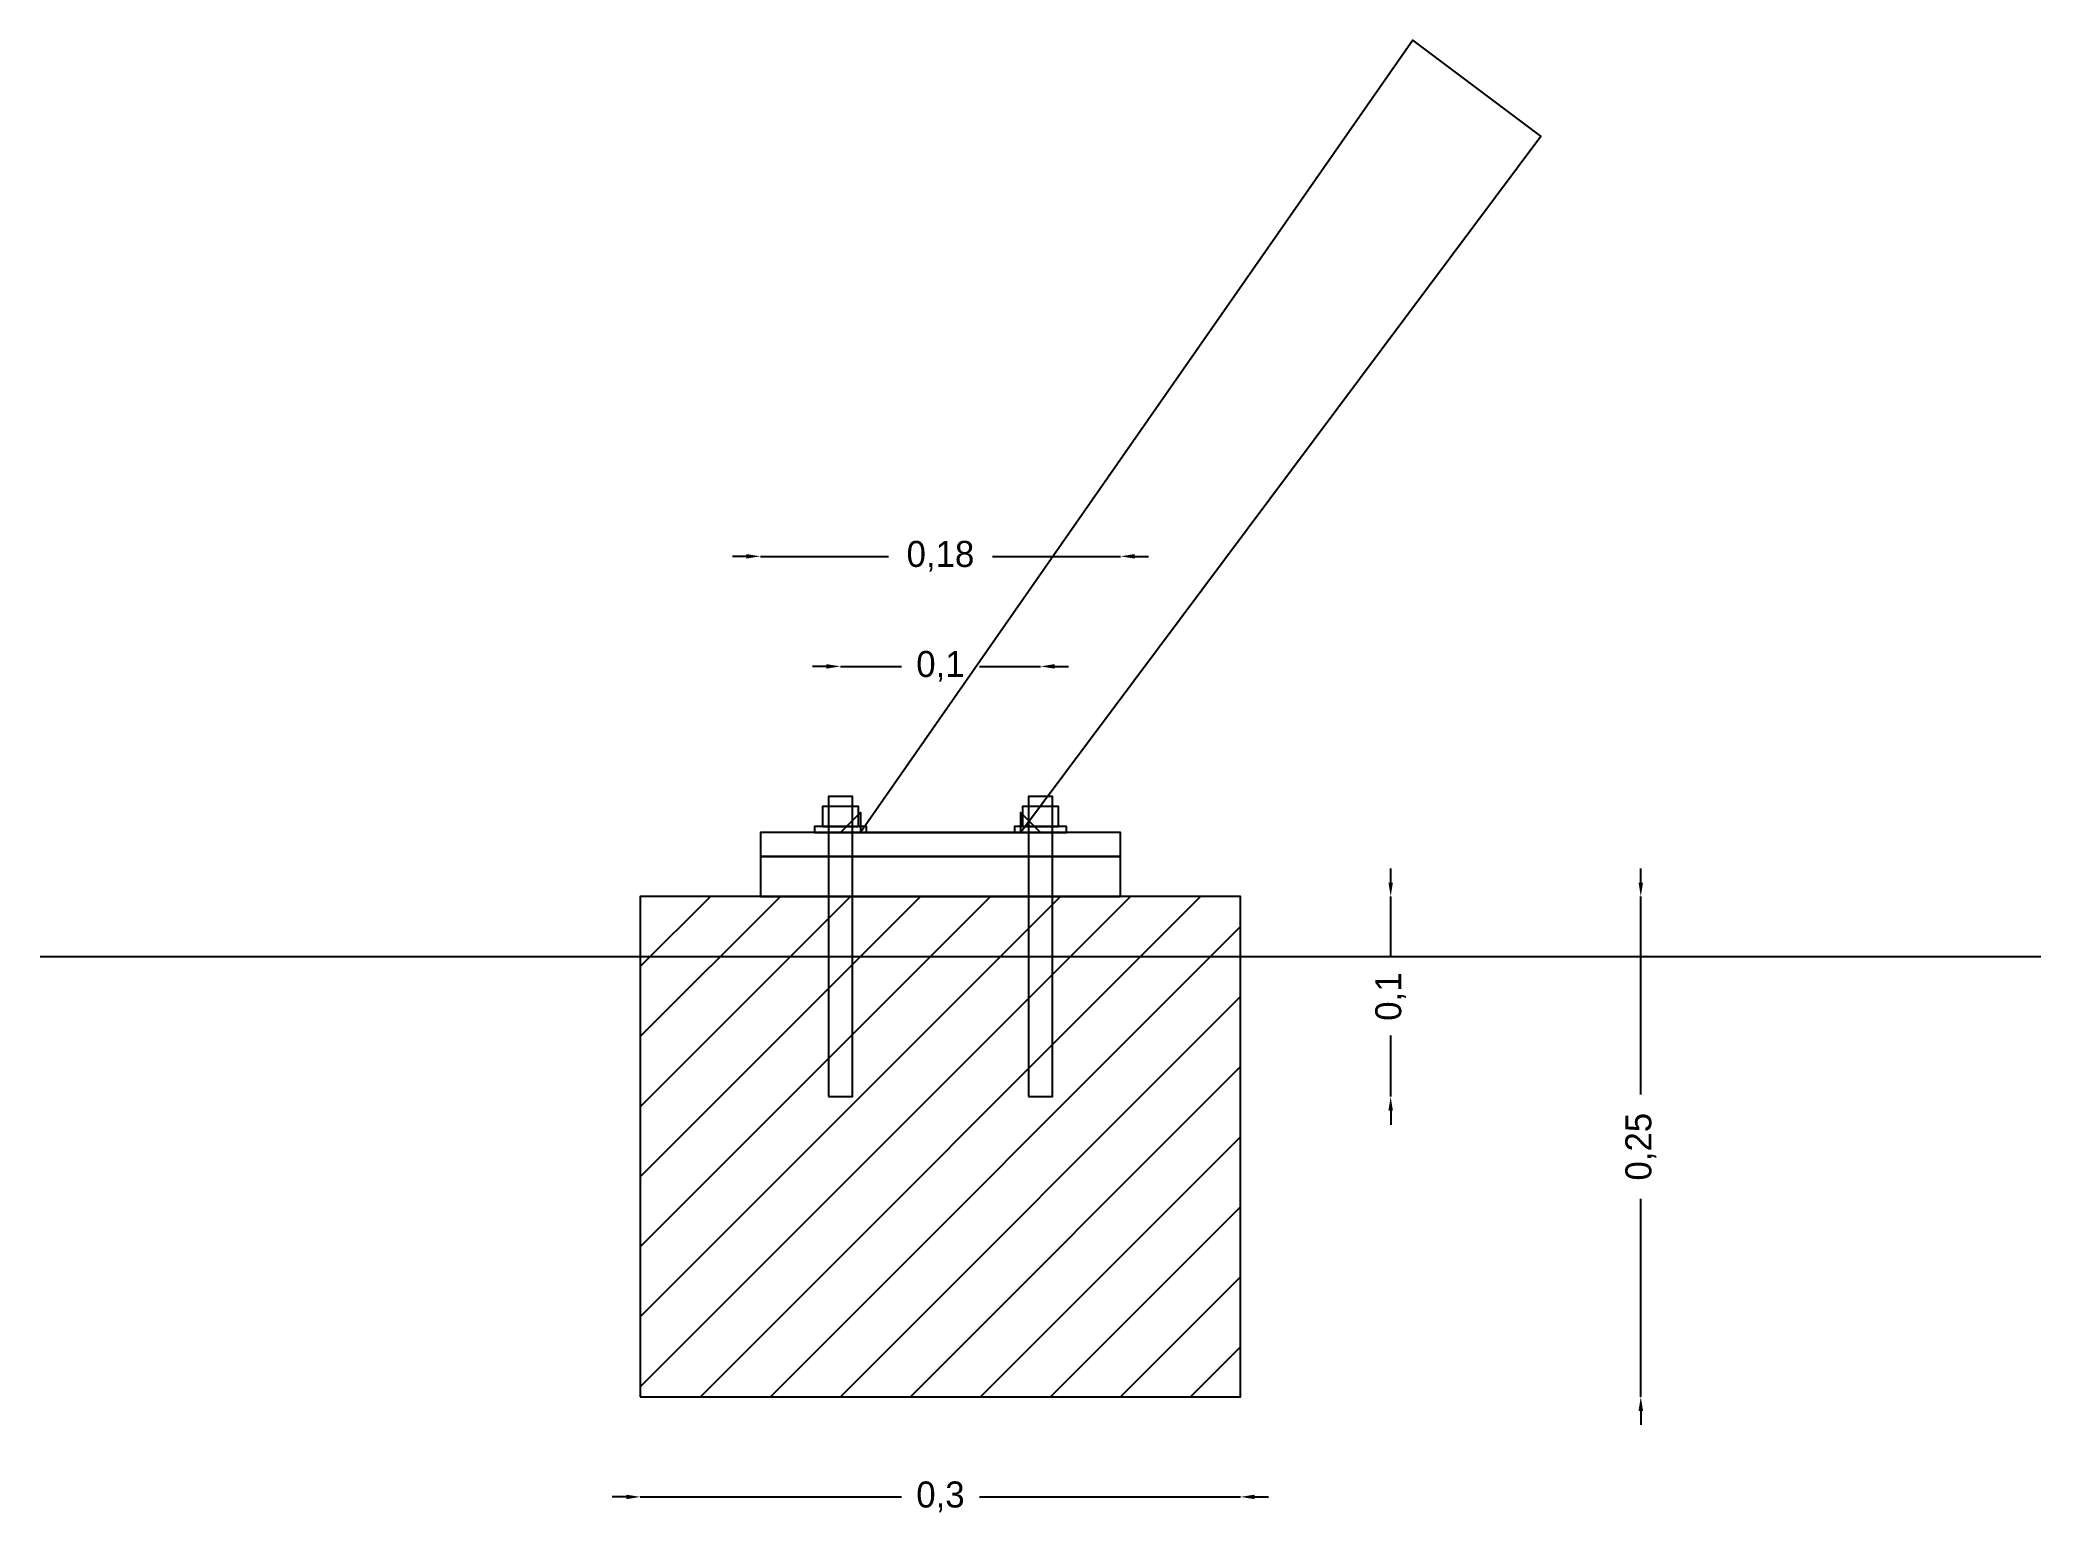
# Model space of a CAD drawing. Header units: metres. Extents: x 0.1 to 10.9, y 0 to 1.2.
# Drawn here: x 0.06 to 1.06, y -0.009 to 0.728 of the extents above.
import ezdxf

# ---------------------------------------------------------------- set-up
doc = ezdxf.new("R2010")
doc.units = ezdxf.units.M
for name, color, linetype in [('COTAS', 4, 'Continuous'), ('G_MEDIDO', 8, 'Continuous'), ('P_PROPUESTO', 5, 'Continuous')]:
    doc.layers.add(name, color=color, linetype=linetype)
doc.dimstyles.get("Standard").update_dxf_attribs({"dimtxt": 2.5, "dimasz": 2.5, "dimexe": 1.25, "dimexo": 0.625, "dimtad": 1, "dimcen": 2.5, "dimazin": 3, "dimtfac": 1, "dimtmove": 0, "dimatfit": 3})

# ---------------------------------------------------------------- blocks, each defined once
blk = doc.blocks.new('_CLOSEDFILLED')
at = {"color": 0, "linetype": 'BYBLOCK'}
blk.add_solid([(-1, 0.16), (0, 0), (-1, -0.16)], dxfattribs=at)
blk = doc.blocks.new('*D1')
for p, q in [((0.353, 0), (0.346, 0)), ((0.36, 0), (0.36, 0)), ((0.36, 0), (0.4905, 0)), ((0.5295, 0), (0.66, 0)), ((0.66, 0), (0.66, 0)), ((0.667, 0), (0.674, 0))]:
    blk.add_line(p, q)
at = {"layer": 'Defpoints'}
for p in [(0.36, 0), (0.36, 0), (0.66, 0)]:
    blk.add_point(p, dxfattribs=at)
at = {"layer": 'COTAS', "xscale": 0.007, "yscale": 0.007}
blk.add_blockref('_CLOSEDFILLED', (0.36, 0), dxfattribs=at)
at = {"layer": 'COTAS', "xscale": 0.007, "yscale": 0.007, "rotation": 180}
blk.add_blockref('_CLOSEDFILLED', (0.66, 0), dxfattribs=at)
at = {"layer": 'COTAS', "insert": (0.51, 0), "char_height": 0.013, "attachment_point": 5}
blk.add_mtext('0,3', dxfattribs=at)
blk = doc.blocks.new('*D2')
for p, q in [((0.413, 0.47), (0.406, 0.47)), ((0.42, 0.47), (0.42, 0.47)), ((0.42, 0.47), (0.484, 0.47)), ((0.536, 0.47), (0.6, 0.47)), ((0.6, 0.47), (0.6, 0.47)), ((0.607, 0.47), (0.614, 0.47))]:
    blk.add_line(p, q)
at = {"layer": 'Defpoints'}
for p in [(0.42, 0.47), (0.42, 0.47), (0.6, 0.47)]:
    blk.add_point(p, dxfattribs=at)
at = {"layer": 'COTAS', "xscale": 0.007, "yscale": 0.007}
blk.add_blockref('_CLOSEDFILLED', (0.42, 0.47), dxfattribs=at)
at = {"layer": 'COTAS', "xscale": 0.007, "yscale": 0.007, "rotation": 180}
blk.add_blockref('_CLOSEDFILLED', (0.6, 0.47), dxfattribs=at)
at = {"layer": 'COTAS', "insert": (0.51, 0.47), "char_height": 0.013, "attachment_point": 5}
blk.add_mtext('0,18', dxfattribs=at)
blk = doc.blocks.new('*D3')
for p, q in [((0.453, 0.415), (0.446, 0.415)), ((0.46, 0.415), (0.46, 0.415)), ((0.46, 0.415), (0.4905, 0.415)), ((0.5295, 0.415), (0.56, 0.415)), ((0.56, 0.415), (0.56, 0.415)), ((0.567, 0.415), (0.574, 0.415))]:
    blk.add_line(p, q)
at = {"layer": 'Defpoints'}
for p in [(0.46, 0.415), (0.46, 0.415), (0.56, 0.415)]:
    blk.add_point(p, dxfattribs=at)
at = {"layer": 'COTAS', "xscale": 0.007, "yscale": 0.007}
blk.add_blockref('_CLOSEDFILLED', (0.46, 0.415), dxfattribs=at)
at = {"layer": 'COTAS', "xscale": 0.007, "yscale": 0.007, "rotation": 180}
blk.add_blockref('_CLOSEDFILLED', (0.56, 0.415), dxfattribs=at)
at = {"layer": 'COTAS', "insert": (0.51, 0.415), "char_height": 0.013, "attachment_point": 5}
blk.add_mtext('0,1', dxfattribs=at)
blk = doc.blocks.new('*D4')
for p, q in [((0.86, 0.307), (0.86, 0.314)), ((0.86, 0.3), (0.86, 0.3)), ((0.86, 0.201), (0.86, 0.3)), ((0.86, 0.05), (0.86, 0.149)), ((0.86, 0.05), (0.86, 0.05)), ((0.86, 0.043), (0.86, 0.036))]:
    blk.add_line(p, q)
at = {"layer": 'Defpoints'}
for p in [(0.86, 0.3), (0.86, 0.05), (0.86, 0.05)]:
    blk.add_point(p, dxfattribs=at)
at = {"layer": 'COTAS', "xscale": 0.007, "yscale": 0.007}
for p, rotation in [((0.86, 0.3), 270), ((0.86, 0.05), 90)]:
    blk.add_blockref('_CLOSEDFILLED', p, dxfattribs=dict(at, rotation=rotation))
at = {"layer": 'COTAS', "insert": (0.86, 0.175), "char_height": 0.013, "attachment_point": 5, "rotation": 90}
blk.add_mtext('0,25', dxfattribs=at)
blk = doc.blocks.new('*D5')
for p, q in [((0.735, 0.307), (0.735, 0.314)), ((0.735, 0.3), (0.735, 0.3)), ((0.735, 0.2695), (0.735, 0.3)), ((0.735, 0.2), (0.735, 0.2305)), ((0.735, 0.2), (0.735, 0.2)), ((0.735, 0.193), (0.735, 0.186))]:
    blk.add_line(p, q)
at = {"layer": 'Defpoints'}
for p in [(0.735, 0.3), (0.735, 0.2), (0.735, 0.2)]:
    blk.add_point(p, dxfattribs=at)
at = {"layer": 'COTAS', "xscale": 0.007, "yscale": 0.007}
for p, rotation in [((0.735, 0.3), 270), ((0.735, 0.2), 90)]:
    blk.add_blockref('_CLOSEDFILLED', p, dxfattribs=dict(at, rotation=rotation))
at = {"layer": 'COTAS', "insert": (0.735, 0.25), "char_height": 0.013, "attachment_point": 5, "rotation": 90}
blk.add_mtext('0,1', dxfattribs=at)

msp = doc.modelspace()

# ---------------------------------------------------------------- linework, layer by layer
at = {"layer": 'G_MEDIDO'}
msp.add_line((0.06, 0.27), (1.06, 0.27), dxfattribs=at)
at = {"layer": 'P_PROPUESTO'}
for p, q in [((0.36, 0.3), (0.36, 0.3)), ((0.36, 0.265), (0.395, 0.3)), ((0.36, 0.23), (0.43, 0.3)), ((0.36, 0.195), (0.465, 0.3)), ((0.36, 0.16), (0.5, 0.3)), ((0.36, 0.125), (0.535, 0.3)), ((0.36, 0.09), (0.57, 0.3)), ((0.36, 0.055), (0.605, 0.3)), ((0.39, 0.05), (0.64, 0.3)), ((0.425, 0.05), (0.66, 0.285)), ((0.46, 0.05), (0.66, 0.25)), ((0.495, 0.05), (0.66, 0.215)), ((0.53, 0.05), (0.66, 0.18)), ((0.565, 0.05), (0.66, 0.145)), ((0.6, 0.05), (0.66, 0.11)), ((0.635, 0.05), (0.66, 0.075))]:
    msp.add_line(p, q, dxfattribs=at)
for points in [[(0.47, 0.332), (0.55, 0.332), (0.81, 0.68), (0.746, 0.728)], [(0.454, 0.2), (0.466, 0.2), (0.466, 0.35), (0.454, 0.35)], [(0.554, 0.2), (0.566, 0.2), (0.566, 0.35), (0.554, 0.35)], [(0.451, 0.335), (0.469, 0.335), (0.469, 0.345), (0.451, 0.345)], [(0.47, 0.332), (0.46, 0.332), (0.47, 0.342)], [(0.55, 0.332), (0.56, 0.332), (0.55, 0.342)], [(0.551, 0.335), (0.569, 0.335), (0.569, 0.345), (0.551, 0.345)], [(0.42, 0.32), (0.6, 0.32), (0.6, 0.332), (0.42, 0.332)], [(0.447, 0.332), (0.473, 0.332), (0.473, 0.335), (0.447, 0.335)], [(0.547, 0.332), (0.573, 0.332), (0.573, 0.335), (0.547, 0.335)], [(0.42, 0.3), (0.6, 0.3), (0.6, 0.32), (0.42, 0.32)], [(0.36, 0.05), (0.66, 0.05), (0.66, 0.3), (0.36, 0.3)]]:
    msp.add_lwpolyline(points, close=True, dxfattribs=at)

# ---------------------------------------------------------------- dimensions: what is measured, and where the dimension line sits
at = {"layer": 'COTAS'}
for base, p1, p2, picture, middle in [((0.42, 0.47), (0.42, 0.47), (0.6, 0.47), '*D2', (0.51, 0.47)), ((0.46, 0.415), (0.46, 0.415), (0.56, 0.415), '*D3', (0.51, 0.415)), ((0.36, 0), (0.36, 0), (0.66, 0), '*D1', (0.51, 0))]:
    dim = msp.add_linear_dim(base=base, p1=p1, p2=p2, dimstyle='Standard', override={"dimtxt": 0.013, "dimasz": 0.007}, dxfattribs=at)
    dim.commit()
    dim.dimension.update_dxf_attribs({"geometry": picture, "text_midpoint": middle})
for base, p1, p2, picture, middle in [((0.735, 0.2), (0.735, 0.2), (0.735, 0.3), '*D5', (0.735, 0.25)), ((0.86, 0.05), (0.86, 0.05), (0.86, 0.3), '*D4', (0.86, 0.175))]:
    dim = msp.add_linear_dim(base=base, p1=p1, p2=p2, angle=90, dimstyle='Standard', override={"dimtxt": 0.013, "dimasz": 0.007}, dxfattribs=at)
    dim.commit()
    dim.dimension.update_dxf_attribs({"geometry": picture, "text_midpoint": middle})

doc.saveas('drawing.dxf')
